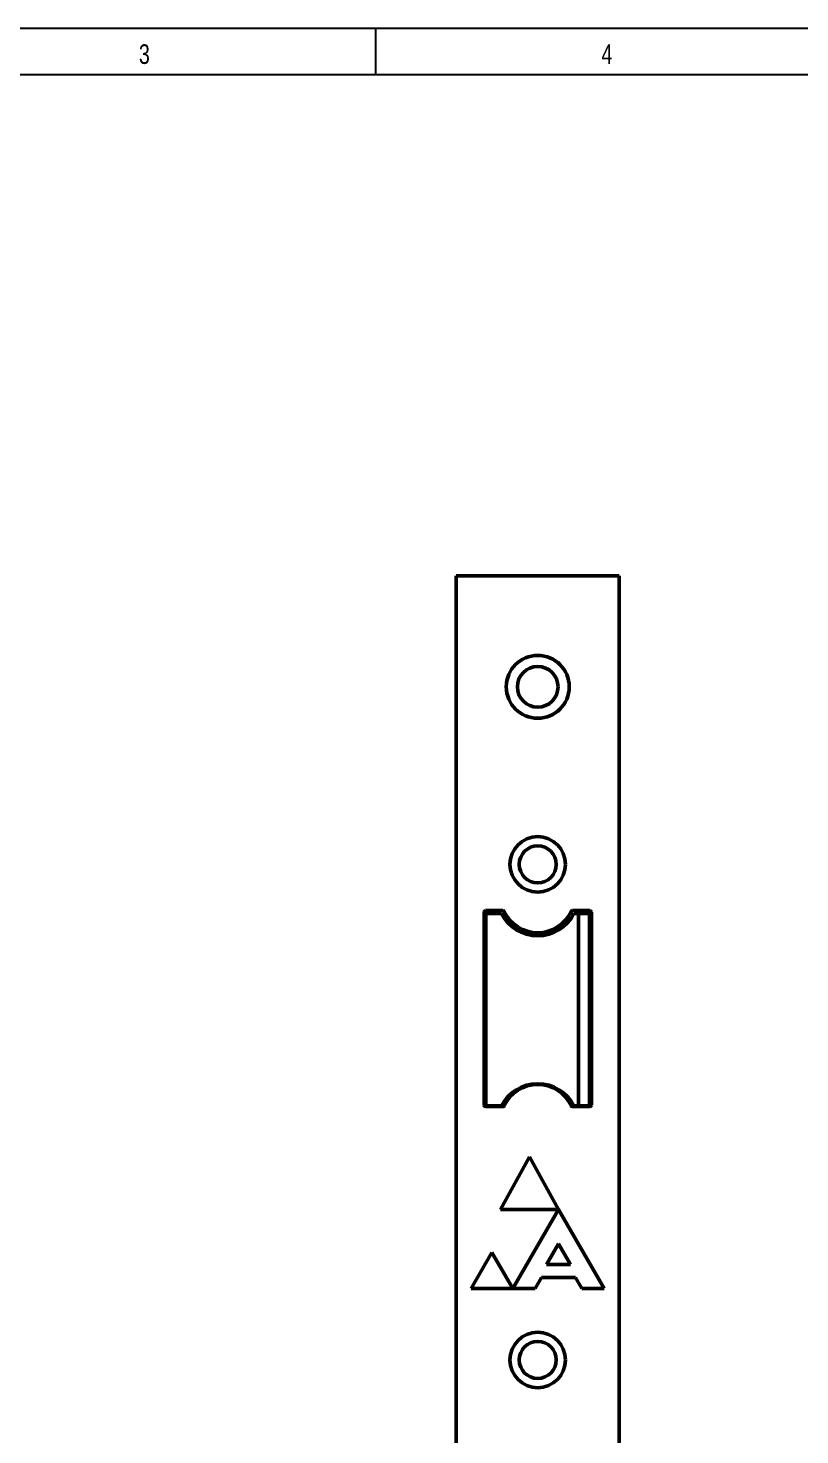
# Model space of a CAD drawing. Header units: millimetres. Extents: x 4 to 420, y 5 to 292.
# Drawn here: x 127.4 to 210.8, y 139.9 to 292 of the extents above; entities that cross this region are included whole.
import ezdxf

# ---------------------------------------------------------------- set-up
doc = ezdxf.new("R2010")
doc.units = ezdxf.units.MM
doc.styles.add('SLDTEXTSTYLE0', font='TXT', dxfattribs={"width": 0.75})

msp = doc.modelspace()

# ---------------------------------------------------------------- linework, layer by layer
at = {"color": 7, "linetype": 'Continuous', "lineweight": 25}
for p, q in [((15, 292), (415, 292)), ((165, 287), (165, 292)), ((20, 287), (410, 287))]:
    msp.add_line(p, q, dxfattribs=at)
at = {"color": 7, "linetype": 'Continuous', "lineweight": 50}
for p, q in [((173.702, 232.758), (173.702, 40.758)), ((191.302, 232.758), (173.702, 232.758)), ((191.302, 40.758), (191.302, 232.758)), ((176.702, 196.398), (176.702, 175.518)), ((176.862, 196.558), (178.732, 196.558)), ((186.271, 196.558), (188.142, 196.558)), ((188.302, 196.398), (188.302, 175.518)), ((176.902, 196.238), (176.902, 175.438)), ((176.902, 196.238), (178.583, 196.238)), ((186.421, 196.238), (186.912, 196.238)), ((186.912, 175.438), (186.912, 196.238)), ((188.102, 196.238), (186.912, 196.238)), ((188.102, 175.438), (188.102, 196.238)), ((184.5, 177.358), (184.5, 177.223)), ((176.862, 175.358), (178.732, 175.358)), ((176.902, 175.438), (178.583, 175.438)), ((178.1, 175.438), (178.1, 175.358)), ((186.271, 175.358), (188.142, 175.358)), ((186.421, 175.438), (186.912, 175.438)), ((186.5, 175.438), (186.5, 175.358)), ((186.912, 175.438), (188.102, 175.438)), ((181.609, 169.918), (178.466, 164.247)), ((184.753, 164.247), (181.609, 169.918)), ((178.466, 164.247), (184.722, 164.247)), ((184.737, 164.22), (179.813, 155.692)), ((189.699, 155.68), (184.753, 164.247)), ((184.753, 160.531), (183.445, 158.266)), ((186.06, 158.266), (184.753, 160.531)), ((177.553, 159.584), (175.299, 155.68)), ((179.799, 155.692), (177.553, 159.584)), ((183.445, 158.266), (186.06, 158.266)), ((182.226, 155.68), (182.911, 156.866)), ((182.911, 156.866), (186.594, 156.866)), ((186.594, 156.866), (187.279, 155.68)), ((175.299, 155.68), (182.226, 155.68)), ((187.279, 155.68), (189.699, 155.68))]:
    msp.add_line(p, q, dxfattribs=at)
for centre, radius in [((182.502, 220.758), 3.4), ((182.502, 220.758), 2.2), ((182.502, 201.558), 3), ((182.502, 201.558), 2), ((182.502, 147.958), 3), ((182.502, 147.958), 2)]:
    msp.add_circle(centre, radius, dxfattribs=at)
for centre, radius, start, end in [((176.862, 196.398), 0.16, 90, 180), ((178.732, 196.398), 0.16, 25.029, 90), ((182.502, 198.158), 4, 205.029, 334.971), ((186.271, 196.398), 0.16, 90, 154.971), ((188.142, 196.398), 0.16, 0, 90), ((182.502, 198.238), 4.4, 207.03569, 332.96431), ((182.502, 173.438), 4.4, 27.03569, 152.96431), ((182.502, 173.758), 4, 25.029, 154.971), ((176.862, 175.518), 0.16, 180, 270), ((178.732, 175.518), 0.16, 270, 334.971), ((186.271, 175.518), 0.16, 205.029, 270), ((188.142, 175.518), 0.16, 270, 0), ((184.721, 164.229), 0.018, 329.89443, 89.79267), ((179.806, 155.696), 0.008, 210, 330)]:
    msp.add_arc(centre, radius, start, end, dxfattribs=at)

# ---------------------------------------------------------------- texts
at = {"color": 7, "linetype": 'Continuous', "lineweight": 0, "char_height": 2.117, "attachment_point": 2, "style": 'SLDTEXTSTYLE0'}
for s, insert in [('3', (139.979, 290.246)), ('4', (189.979, 290.246))]:
    msp.add_mtext(s, dxfattribs=dict(at, insert=insert))

doc.saveas('drawing.dxf')
